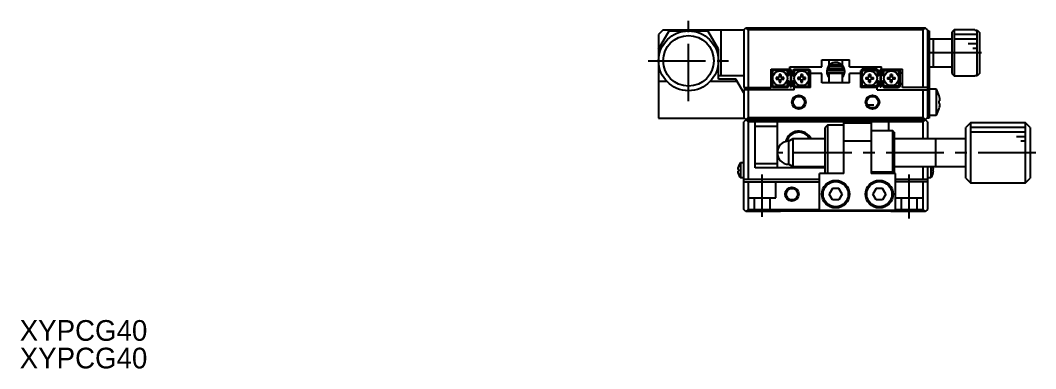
# Model space of a CAD drawing. Extents: x -38 to 379, y 14 to 273.
# Drawn here: x -37.7 to 183.1, y 14 to 89.8 of the extents above; entities that cross this region are included whole.
import ezdxf

# ---------------------------------------------------------------- set-up
doc = ezdxf.new("R2010")
doc.units = 0
doc.header["$LTSCALE"] = 10
doc.linetypes.add('CENTER', pattern=[2, 1.25, -0.25, 0.25, -0.25])
doc.linetypes.add('DASHED', pattern=[3.5, 2, -1.5])
doc.layers.get('0').update_dxf_attribs({"linetype": 'CONTINUOUS'})
doc.layers.add('CENTER', color=1, linetype='CENTER')
doc.styles.get("Standard").update_dxf_attribs({"font": 'FGP教科書体NT-M'})

msp = doc.modelspace()

# ---------------------------------------------------------------- linework, layer by layer
at = {"color": 7, "linetype": 'CONTINUOUS'}
for p, q in [((102.063569, 87.676693), (101.063569, 86.676693)), ((101.063569, 83.476693), (103.37297, 87.476693)), ((101.063569, 86.676693), (101.063569, 68.476693)), ((102.063569, 87.676693), (119.563569, 87.676693)), ((103.37297, 87.476693), (111.76934, 87.476693)), ((114.063569, 83.502973), (111.76934, 87.476693)), ((114.563569, 87.676693), (114.563569, 77.676693)), ((119.563569, 87.676693), (120.063569, 88.176693)), ((119.563569, 87.676693), (119.563569, 75.176693)), ((120.563569, 87.676693), (120.063569, 88.176693)), ((120.063569, 88.176693), (159.063569, 88.176693)), ((120.563569, 87.676693), (120.563569, 75.176693)), ((158.563569, 87.676693), (120.563569, 87.676693)), ((159.063569, 88.176693), (158.563569, 87.676693)), ((158.563569, 75.176693), (158.563569, 87.676693)), ((159.563569, 87.676693), (159.063569, 88.176693)), ((159.563569, 87.676693), (159.563569, 68.476693)), ((159.563569, 87.476693), (159.863569, 87.476693)), ((159.863569, 87.476693), (159.863569, 68.476693)), ((165.363569, 87.676693), (164.863569, 87.176693)), ((164.863569, 87.176693), (164.863569, 78.176693)), ((169.863569, 87.676693), (165.363569, 87.676693)), ((165.363569, 87.676693), (165.363569, 77.676693)), ((169.863569, 87.676693), (169.863569, 87.660668)), ((169.863569, 87.660668), (170.363569, 87.660668)), ((170.363569, 77.692719), (170.363569, 87.660668)), ((170.363569, 87.660668), (170.863569, 87.15888)), ((170.863569, 87.15888), (170.863569, 78.194506)), ((164.863569, 85.676693), (159.863569, 85.676693)), ((160.863569, 79.676693), (160.863569, 85.676693)), ((114.063569, 76.976693), (114.063569, 83.502973)), ((129.563569, 79.676693), (136.563569, 79.676693)), ((129.563569, 79.176693), (129.563569, 79.676693)), ((136.563569, 81.176693), (142.563569, 81.176693)), ((136.563569, 79.676693), (136.563569, 81.176693)), ((138.063569, 81.176693), (138.063569, 79.896722)), ((138.063569, 79.676693), (138.063569, 79.176693)), ((141.063569, 79.676693), (138.063569, 79.676693)), ((138.121568, 79.676693), (138.650714, 80.176693)), ((138.643469, 80.176693), (140.483669, 80.176693)), ((140.483669, 80.176693), (141.012815, 79.676693)), ((141.063569, 79.93515), (141.063569, 81.176693)), ((141.063569, 79.176693), (141.063569, 79.676693)), ((142.563569, 79.676693), (142.563569, 81.176693)), ((142.563569, 79.676693), (149.563569, 79.676693)), ((149.563569, 79.176693), (149.563569, 79.676693)), ((159.863569, 79.676693), (164.863569, 79.676693)), ((119.563569, 77.676693), (114.063569, 77.676693)), ((125.563569, 79.176693), (129.563569, 79.176693)), ((125.563569, 75.176693), (125.563569, 79.176693)), ((125.863569, 79.176693), (125.563569, 78.876693)), ((125.863569, 78.876693), (125.713569, 79.026693)), ((129.063569, 78.876693), (125.863569, 78.876693)), ((125.863569, 78.876693), (125.863569, 75.476693)), ((127.263569, 77.376693), (126.637433, 77.376693)), ((127.263569, 78.002829), (127.263569, 77.376693)), ((127.663569, 78.002829), (127.663569, 77.376693)), ((128.289704, 77.376693), (127.663569, 77.376693)), ((129.022913, 77.535086), (129.363569, 77.875742)), ((129.65447, 78.078255), (129.03797, 77.461755)), ((129.363569, 78.876693), (129.063569, 79.176693)), ((129.213569, 79.026693), (129.063569, 78.876693)), ((129.063569, 77.575742), (129.063569, 78.876693)), ((129.363569, 78.876693), (129.363569, 77.875742)), ((129.913569, 79.076693), (129.713569, 79.076693)), ((129.713569, 79.076693), (129.713569, 75.276693)), ((129.913569, 79.076693), (129.913569, 75.276693)), ((129.937313, 78.078255), (130.584, 77.431568)), ((130.589167, 77.461755), (129.972668, 78.078255)), ((130.563569, 79.176693), (130.263569, 78.876693)), ((130.263569, 78.876693), (130.263569, 77.875742)), ((130.604225, 77.535086), (130.263569, 77.875742)), ((130.563569, 78.876693), (130.413569, 79.026693)), ((130.563569, 79.176693), (133.763569, 79.176693)), ((130.563569, 78.876693), (130.563569, 77.575742)), ((133.763569, 78.876693), (130.563569, 78.876693)), ((131.963569, 77.376693), (131.337433, 77.376693)), ((131.963569, 78.002829), (131.963569, 77.376693)), ((132.363569, 78.002829), (132.363569, 77.376693)), ((132.989704, 77.376693), (132.363569, 77.376693)), ((134.063569, 78.876693), (133.763569, 79.176693)), ((133.913569, 79.026693), (133.763569, 78.876693)), ((133.763569, 75.476693), (133.763569, 78.876693)), ((134.063569, 75.176693), (134.063569, 78.876693)), ((136.563569, 78.176693), (134.063569, 78.176693)), ((136.563569, 76.176693), (136.563569, 78.176693)), ((137.769758, 79.396157), (137.630778, 78.702566)), ((137.734086, 79.21364), (137.732676, 79.177969)), ((137.732676, 79.177969), (137.733051, 79.142274)), ((137.733051, 79.142274), (137.735209, 79.106642)), ((137.737277, 79.249199), (137.734086, 79.21364)), ((137.735209, 79.106642), (137.739146, 79.071159)), ((137.742243, 79.284561), (137.737277, 79.249199)), ((137.739146, 79.071159), (137.744851, 79.035912)), ((137.748971, 79.319638), (137.742243, 79.284561)), ((137.744851, 79.035912), (137.752311, 79.000987)), ((137.757446, 79.354344), (137.748971, 79.319638)), ((137.752311, 79.000987), (137.761508, 78.966469)), ((137.767649, 79.388596), (137.757446, 79.354344)), ((137.761508, 78.966469), (137.77242, 78.932443)), ((137.779553, 79.422306), (137.767649, 79.388596)), ((137.77242, 78.932443), (137.78502, 78.898991)), ((137.792372, 79.453659), (137.779553, 79.422306)), ((137.78502, 78.898991), (137.789484, 78.888234)), ((137.792848, 79.454485), (137.792372, 79.453659)), ((137.795915, 79.456662), (137.792848, 79.454485)), ((137.808408, 79.486428), (137.79497, 79.456458)), ((137.798731, 79.457466), (137.795915, 79.456662)), ((137.797519, 79.46241), (138.056953, 79.382496)), ((137.803669, 79.457997), (137.798731, 79.457466)), ((137.809909, 79.457897), (137.803669, 79.457997)), ((137.817408, 79.457168), (137.809909, 79.457897)), ((137.826118, 79.455813), (137.817408, 79.457168)), ((137.83598, 79.453843), (137.826118, 79.455813)), ((137.846927, 79.45127), (137.83598, 79.453843)), ((137.858887, 79.448112), (137.846927, 79.45127)), ((141.304224, 78.897852), (137.854224, 78.897852)), ((137.854224, 78.447852), (141.304224, 78.447852)), ((137.87178, 79.44439), (137.858887, 79.448112)), ((137.88552, 79.440127), (137.87178, 79.44439)), ((137.900015, 79.435354), (137.88552, 79.440127)), ((137.915168, 79.430102), (137.900015, 79.435354)), ((137.930878, 79.424405), (137.915168, 79.430102)), ((137.94704, 79.418303), (137.930878, 79.424405)), ((137.963546, 79.411835), (137.94704, 79.418303)), ((137.980286, 79.405045), (137.963546, 79.411835)), ((137.997148, 79.397978), (137.980286, 79.405045)), ((138.01402, 79.390682), (137.997148, 79.397978)), ((138.030788, 79.383204), (138.01402, 79.390682)), ((138.047341, 79.375596), (138.030788, 79.383204)), ((138.063569, 79.367908), (138.047341, 79.375596)), ((138.056953, 79.382496), (138.063573, 79.379345)), ((141.063569, 79.176693), (138.063569, 79.176693)), ((138.063569, 78.176693), (138.063569, 76.176693)), ((141.063569, 78.176693), (138.063569, 78.176693)), ((138.16273, 78.176658), (138.095071, 78.447795)), ((138.182631, 79.171565), (138.182757, 79.176697)), ((138.182778, 79.157944), (138.182631, 79.171565)), ((138.183628, 79.144354), (138.182778, 79.157944)), ((138.185175, 79.130833), (138.183628, 79.144354)), ((138.187415, 79.117416), (138.185175, 79.130833)), ((138.190339, 79.10414), (138.187415, 79.117416)), ((138.193937, 79.091039), (138.190339, 79.10414)), ((138.198197, 79.078149), (138.193937, 79.091039)), ((138.203105, 79.065501), (138.198197, 79.078149)), ((138.208646, 79.053128), (138.203105, 79.065501)), ((138.214803, 79.04106), (138.208646, 79.053128)), ((138.221556, 79.029326), (138.214803, 79.04106)), ((138.228887, 79.017955), (138.221556, 79.029326)), ((138.236773, 79.006973), (138.228887, 79.017955)), ((138.245193, 78.996406), (138.236773, 79.006973)), ((138.254124, 78.986276), (138.245193, 78.996406)), ((138.263541, 78.976608), (138.254124, 78.986276)), ((138.273421, 78.967421), (138.263541, 78.976608)), ((138.283736, 78.958736), (138.273421, 78.967421)), ((138.294462, 78.950571), (138.283736, 78.958736)), ((138.305571, 78.942944), (138.294462, 78.950571)), ((138.317036, 78.935869), (138.305571, 78.942944)), ((138.32883, 78.929363), (138.317036, 78.935869)), ((138.340923, 78.923437), (138.32883, 78.929363)), ((138.353288, 78.918105), (138.340923, 78.923437)), ((138.365895, 78.913377), (138.353288, 78.918105)), ((138.378716, 78.909263), (138.365895, 78.913377)), ((138.39172, 78.90577), (138.378716, 78.909263)), ((138.404878, 78.902908), (138.39172, 78.90577)), ((138.418159, 78.90068), (138.404878, 78.902908)), ((138.431534, 78.899093), (138.418159, 78.90068)), ((138.444971, 78.89815), (138.431534, 78.899093)), ((138.457731, 78.897852), (138.444971, 78.89815)), ((138.563569, 79.176693), (138.563569, 78.897852)), ((138.563569, 78.447852), (138.563569, 78.176693)), ((140.563569, 78.897852), (140.563569, 79.176693)), ((140.563569, 78.176693), (140.563569, 78.447852)), ((140.707934, 78.897949), (140.700718, 78.897852)), ((140.721391, 78.898627), (140.707934, 78.897949)), ((140.734804, 78.899951), (140.721391, 78.898627)), ((140.748141, 78.901918), (140.734804, 78.899951)), ((140.761372, 78.904525), (140.748141, 78.901918)), ((140.774466, 78.907767), (140.761372, 78.904525)), ((140.787393, 78.911639), (140.774466, 78.907767)), ((140.800123, 78.916132), (140.787393, 78.911639)), ((140.812625, 78.921239), (140.800123, 78.916132)), ((140.824871, 78.926949), (140.812625, 78.921239)), ((140.836829, 78.933251), (140.824871, 78.926949)), ((140.848471, 78.940133), (140.836829, 78.933251)), ((140.859768, 78.94758), (140.848471, 78.940133)), ((140.870691, 78.955577), (140.859768, 78.94758)), ((140.881213, 78.964108), (140.870691, 78.955577)), ((140.891306, 78.973153), (140.881213, 78.964108)), ((140.900944, 78.982694), (140.891306, 78.973153)), ((140.910099, 78.992709), (140.900944, 78.982694)), ((140.918748, 79.003175), (140.910099, 78.992709)), ((140.926866, 79.014068), (140.918748, 79.003175)), ((140.934429, 79.025362), (140.926866, 79.014068)), ((140.941415, 79.03703), (140.934429, 79.025362)), ((140.947805, 79.049044), (140.941415, 79.03703)), ((140.953578, 79.061372), (140.947805, 79.049044)), ((140.958717, 79.073984), (140.953578, 79.061372)), ((140.963206, 79.086846), (140.958717, 79.073984)), ((140.967031, 79.099925), (140.963206, 79.086846)), ((140.97018, 79.113187), (140.967031, 79.099925)), ((140.972642, 79.126593), (140.97018, 79.113187)), ((140.974411, 79.14011), (140.972642, 79.126593)), ((140.975481, 79.153698), (140.974411, 79.14011)), ((140.975848, 79.167322), (140.975481, 79.153698)), ((140.975692, 79.176695), (140.975848, 79.167322)), ((140.993002, 79.176733), (141.063422, 78.897889)), ((141.063147, 78.447797), (140.995896, 78.17655)), ((141.063539, 79.303072), (141.126496, 79.326216)), ((141.063569, 76.176693), (141.063569, 78.176693)), ((141.126496, 79.326216), (141.361695, 79.457813)), ((141.35143, 79.445514), (141.366448, 79.451936)), ((141.361951, 79.459027), (141.361044, 79.462123)), ((141.389707, 79.391928), (141.366077, 79.453659)), ((145.063569, 78.176693), (142.563569, 78.176693)), ((142.563569, 76.176693), (142.563569, 78.176693)), ((145.363569, 79.176693), (145.063569, 78.876693)), ((145.063569, 75.176693), (145.063569, 78.876693)), ((145.213569, 79.026693), (145.363569, 78.876693)), ((148.563569, 79.176693), (145.363569, 79.176693)), ((145.363569, 78.876693), (148.563569, 78.876693)), ((145.363569, 75.476693), (145.363569, 78.876693)), ((146.137433, 77.376693), (146.763569, 77.376693)), ((146.763569, 77.376693), (146.763569, 78.002829)), ((147.163569, 78.002829), (147.163569, 77.376693)), ((147.163569, 77.376693), (147.789704, 77.376693)), ((148.863569, 77.875742), (148.522913, 77.535086)), ((149.15447, 78.078255), (148.53797, 77.461755)), ((149.189825, 78.078255), (148.543138, 77.431568)), ((148.563569, 79.176693), (148.863569, 78.876693)), ((148.563569, 78.876693), (148.713569, 79.026693)), ((148.563569, 78.876693), (148.563569, 77.575742)), ((148.863569, 77.875742), (148.863569, 78.876693)), ((149.213569, 79.076693), (149.413569, 79.076693)), ((149.213569, 79.076693), (149.213569, 75.276693)), ((149.413569, 79.076693), (149.413569, 75.276693)), ((150.089167, 77.461755), (149.472668, 78.078255)), ((149.563569, 79.176693), (154.063569, 79.176693)), ((150.063569, 79.176693), (149.763569, 78.876693)), ((149.763569, 77.875742), (149.763569, 78.876693)), ((149.763569, 77.875742), (150.104225, 77.535086)), ((149.913569, 79.026693), (150.063569, 78.876693)), ((150.063569, 77.575742), (150.063569, 78.876693)), ((150.063569, 78.876693), (153.263569, 78.876693)), ((150.837433, 77.376693), (151.463569, 77.376693)), ((151.463569, 77.376693), (151.463569, 78.002829)), ((151.863569, 78.002829), (151.863569, 77.376693)), ((151.863569, 77.376693), (152.489704, 77.376693)), ((153.263569, 79.176693), (153.563569, 78.876693)), ((153.263569, 78.876693), (153.413569, 79.026693)), ((153.263569, 78.876693), (153.263569, 75.476693)), ((153.563569, 75.476693), (153.563569, 78.876693)), ((154.082825, 78.676693), (153.582825, 78.176693)), ((153.582825, 76.176693), (153.582825, 78.176693)), ((154.063569, 75.176693), (154.063569, 79.176693)), ((164.863569, 78.176693), (165.363569, 77.676693)), ((165.363569, 77.676693), (169.863569, 77.676693)), ((170.363569, 77.692719), (169.863569, 77.692719)), ((169.863569, 77.692719), (169.863569, 77.676693)), ((170.863569, 78.194506), (170.363569, 77.692719)), ((102.873153, 76.476693), (101.063569, 76.476693)), ((118.120193, 76.476693), (112.253985, 76.476693)), ((117.831518, 76.976693), (114.063569, 76.976693)), ((119.563568, 73.976693), (117.831518, 76.976693)), ((119.563569, 75.176693), (125.563569, 75.176693)), ((125.863569, 75.176693), (125.563569, 75.476693)), ((125.713569, 75.326693), (125.863569, 75.476693)), ((125.863569, 75.476693), (129.063569, 75.476693)), ((129.063569, 75.176693), (125.863569, 75.176693)), ((126.637433, 76.976693), (127.263569, 76.976693)), ((127.263569, 76.976693), (127.263569, 76.350558)), ((127.663569, 76.976693), (128.289704, 76.976693)), ((127.663569, 76.350558), (127.663569, 76.976693)), ((129.363569, 76.477645), (129.022913, 76.818301)), ((129.03797, 76.891632), (129.65447, 76.275132)), ((129.689825, 76.275132), (129.043138, 76.921819)), ((129.063569, 75.476693), (129.063569, 76.777645)), ((129.063569, 75.476693), (129.213569, 75.326693)), ((129.063569, 75.176693), (129.363569, 75.476693)), ((129.363569, 76.477645), (129.363569, 75.476693)), ((129.713569, 75.276693), (129.913569, 75.276693)), ((129.972668, 76.275132), (130.589167, 76.891632)), ((130.263569, 76.477645), (130.604225, 76.818301)), ((130.263569, 76.477645), (130.263569, 75.476693)), ((130.563569, 75.176693), (130.263569, 75.476693)), ((130.413569, 75.326693), (130.563569, 75.476693)), ((130.563569, 76.777645), (130.563569, 75.476693)), ((130.563569, 75.476693), (133.763569, 75.476693)), ((134.063569, 75.176693), (130.563569, 75.176693)), ((130.563569, 74.676693), (130.563569, 75.176693)), ((131.337433, 76.976693), (131.963569, 76.976693)), ((131.963569, 76.976693), (131.963569, 76.350558)), ((132.363569, 76.976693), (132.989704, 76.976693)), ((132.363569, 76.350558), (132.363569, 76.976693)), ((133.763569, 75.476693), (133.913569, 75.326693)), ((133.763569, 75.176693), (134.063569, 75.476693)), ((142.563569, 76.176693), (136.563569, 76.176693)), ((145.063569, 75.476693), (145.363569, 75.176693)), ((148.563569, 75.176693), (145.063569, 75.176693)), ((145.363569, 75.476693), (145.213569, 75.326693)), ((148.563569, 75.476693), (145.363569, 75.476693)), ((146.763569, 76.976693), (146.137433, 76.976693)), ((146.763569, 76.350558), (146.763569, 76.976693)), ((147.789704, 76.976693), (147.163569, 76.976693)), ((147.163569, 76.350558), (147.163569, 76.976693)), ((148.522913, 76.818301), (148.863569, 76.477645)), ((148.53797, 76.891632), (149.15447, 76.275132)), ((148.563569, 76.777645), (148.563569, 75.476693)), ((148.713569, 75.326693), (148.563569, 75.476693)), ((148.863569, 75.476693), (148.563569, 75.176693)), ((148.563569, 74.676693), (148.563569, 75.176693)), ((148.863569, 75.476693), (148.863569, 76.477645)), ((149.413569, 75.276693), (149.213569, 75.276693)), ((149.437312, 76.275133), (150.084, 76.921819)), ((149.472668, 76.275132), (150.089167, 76.891632)), ((150.104225, 76.818301), (149.763569, 76.477645)), ((149.763569, 75.476693), (149.763569, 76.477645)), ((149.763569, 75.476693), (150.063569, 75.176693)), ((150.063569, 75.476693), (149.913569, 75.326693)), ((150.063569, 75.476693), (150.063569, 76.777645)), ((153.263569, 75.476693), (150.063569, 75.476693)), ((150.063569, 75.176693), (153.263569, 75.176693)), ((151.463569, 76.976693), (150.837433, 76.976693)), ((151.463569, 76.350558), (151.463569, 76.976693)), ((152.489704, 76.976693), (151.863569, 76.976693)), ((151.863569, 76.350558), (151.863569, 76.976693)), ((153.413569, 75.326693), (153.263569, 75.476693)), ((153.563569, 75.476693), (153.263569, 75.176693)), ((153.582825, 76.176693), (154.082825, 75.676693)), ((159.563569, 75.176693), (154.063569, 75.176693)), ((119.563569, 74.676693), (119.563569, 68.676693)), ((130.563569, 74.676693), (119.563569, 74.676693)), ((120.563569, 74.676693), (120.563569, 68.676693)), ((148.563569, 74.676693), (159.563569, 74.676693)), ((158.563569, 68.676693), (158.563569, 74.676693)), ((161.406032, 74.776693), (159.863569, 74.776693)), ((161.406032, 74.776693), (161.406032, 69.176693)), ((162.056773, 73.375833), (162.062942, 73.378841)), ((146.466983, 71.376693), (147.863574, 71.376693)), ((162.056773, 72.236693), (162.25003, 72.236693)), ((162.056773, 71.716693), (162.056773, 72.236693)), ((162.25003, 71.716693), (162.056773, 71.716693)), ((101.063569, 68.476693), (119.563569, 68.476693)), ((120.563569, 68.676693), (119.563569, 67.676693)), ((120.563569, 67.676693), (119.563569, 68.676693)), ((120.563569, 68.676693), (158.563569, 68.676693)), ((159.563569, 67.676693), (158.563569, 68.676693)), ((159.563569, 68.676693), (158.563569, 67.676693)), ((159.863569, 68.476693), (159.563569, 68.476693)), ((159.863569, 69.176693), (161.406032, 69.176693)), ((162.062942, 70.574546), (162.056773, 70.577554)), ((119.563569, 48.676693), (119.563569, 67.676693)), ((120.063569, 68.176693), (159.063569, 68.176693)), ((120.563569, 67.676693), (120.563569, 55.176693)), ((158.563569, 67.676693), (120.563569, 67.676693)), ((122.063569, 57.676693), (122.063569, 67.676693)), ((126.863569, 66.676693), (122.063569, 66.676693)), ((126.863569, 67.676693), (126.863569, 57.676693)), ((127.563569, 68.376693), (151.563569, 68.376693)), ((127.563569, 68.176693), (127.563569, 68.376693)), ((137.813569, 66.976693), (137.313569, 66.476693)), ((137.313569, 56.476693), (137.313569, 66.476693)), ((137.813569, 66.976693), (137.813569, 56.476693)), ((141.313569, 66.976693), (137.813569, 66.976693)), ((141.313569, 67.476693), (147.313569, 67.476693)), ((141.313569, 56.476693), (141.313569, 67.476693)), ((147.313569, 67.476693), (147.313569, 56.476693)), ((151.063569, 67.676693), (151.063569, 65.726693)), ((151.563569, 68.376693), (151.563569, 68.176693)), ((158.563569, 63.976693), (158.563569, 67.676693)), ((159.563569, 67.676693), (159.563569, 63.976693)), ((168.863569, 67.476693), (167.863569, 66.476693)), ((167.863569, 55.476693), (167.863569, 66.476693)), ((180.863569, 67.476693), (168.863569, 67.476693)), ((168.863569, 67.476693), (168.863569, 54.476693)), ((180.863569, 54.476693), (180.863569, 67.476693)), ((181.863569, 66.476693), (180.863569, 67.476693)), ((181.863569, 66.476693), (181.863569, 55.476693)), ((152.013569, 65.726693), (147.313569, 65.726693)), ((152.013569, 56.726693), (152.013569, 65.726693)), ((152.313569, 65.426693), (152.013569, 65.726693)), ((152.313569, 65.426693), (152.313569, 56.726693)), ((130.229594, 63.976693), (129.363569, 63.476693)), ((129.363569, 58.476693), (129.363569, 63.476693)), ((137.313569, 63.976693), (130.229594, 63.976693)), ((130.229594, 63.976693), (130.229594, 57.976693)), ((147.313569, 63.476693), (141.313569, 63.476693)), ((167.863569, 63.976693), (152.313569, 63.976693)), ((161.363569, 57.976688), (161.363569, 63.976698)), ((118.412505, 58.026693), (118.412505, 58.002829)), ((118.842632, 58.776693), (118.842632, 55.576693)), ((119.563569, 58.776693), (118.842632, 58.776693)), ((122.063569, 58.676693), (126.863569, 58.676693)), ((137.313569, 57.676693), (122.063569, 57.676693)), ((129.363569, 58.476693), (130.229594, 57.976693)), ((130.229594, 57.976693), (137.313569, 57.976693)), ((152.313569, 57.976693), (167.863569, 57.976693)), ((158.563569, 55.176693), (158.563569, 57.976693)), ((159.563569, 57.976693), (159.563569, 48.676693)), ((160.284506, 57.976693), (160.284506, 55.576693)), ((118.27962, 57.376693), (118.412505, 57.376693)), ((118.412505, 56.976693), (118.27962, 56.976693)), ((118.412505, 57.376693), (118.412505, 56.976693)), ((118.412505, 56.350558), (118.412505, 56.326693)), ((118.842632, 55.576693), (119.563569, 55.576693)), ((136.063569, 48.476693), (136.063569, 56.476693)), ((141.313569, 56.476693), (136.063569, 56.476693)), ((152.313569, 56.726693), (147.313569, 56.726693)), ((152.563569, 56.476693), (147.313569, 56.476693)), ((152.563569, 48.476693), (152.563569, 56.476693)), ((159.563569, 55.576693), (160.284506, 55.576693)), ((160.714632, 57.376693), (160.714632, 56.976693)), ((160.847517, 57.376693), (160.714632, 57.376693)), ((160.714632, 56.976693), (160.847517, 56.976693)), ((160.714632, 56.350558), (160.714632, 56.326693)), ((167.863569, 55.476693), (168.863569, 54.476693)), ((180.863569, 54.476693), (181.863569, 55.476693)), ((136.063569, 55.176693), (119.563569, 55.176693)), ((119.563569, 54.676693), (136.063569, 54.676693)), ((120.563569, 54.676693), (120.563569, 48.676693)), ((138.841881, 53.226693), (138.120193, 51.976693)), ((140.285257, 53.226693), (138.841881, 53.226693)), ((141.006944, 51.976693), (140.285257, 53.226693)), ((148.341881, 53.226693), (147.620193, 51.976693)), ((149.785257, 53.226693), (148.341881, 53.226693)), ((150.506944, 51.976693), (149.785257, 53.226693)), ((159.563569, 55.176693), (152.563569, 55.176693)), ((159.563569, 54.676693), (152.563569, 54.676693)), ((158.563569, 48.676693), (158.563569, 54.676693)), ((168.863569, 54.476693), (180.863569, 54.476693)), ((138.841881, 50.726693), (138.120193, 51.976693)), ((141.006944, 51.976693), (140.285257, 50.726693)), ((148.341881, 50.726693), (147.620193, 51.976693)), ((150.506944, 51.976693), (149.785257, 50.726693)), ((120.063569, 48.176693), (119.563569, 48.676693)), ((120.563569, 48.676693), (120.063569, 48.176693)), ((120.563569, 48.676693), (136.063569, 48.676693)), ((140.285257, 50.726693), (138.841881, 50.726693)), ((149.785257, 50.726693), (148.341881, 50.726693)), ((152.563569, 48.676693), (158.563569, 48.676693)), ((159.063569, 48.176693), (158.563569, 48.676693)), ((159.563569, 48.676693), (159.063569, 48.176693)), ((127.563569, 48.176693), (120.063569, 48.176693)), ((127.563569, 48.376693), (151.563569, 48.376693)), ((127.563569, 48.176693), (127.563569, 48.376693)), ((136.063569, 48.476693), (152.563569, 48.476693)), ((151.563569, 48.376693), (151.563569, 48.176693)), ((159.063569, 48.176693), (151.563569, 48.176693))]:
    msp.add_line(p, q, dxfattribs=at)
at = {"color": 3, "linetype": 'CONTINUOUS'}
for p, q in [((170.363569, 86.676693), (165.363569, 86.676693)), ((170.363569, 85.676693), (165.363569, 85.676693)), ((170.363569, 84.676693), (168.363569, 84.676693)), ((170.363569, 83.676693), (169.363569, 83.676693)), ((180.863569, 66.476693), (168.863569, 66.476693)), ((180.863569, 65.476693), (168.863569, 65.476693)), ((180.863569, 64.476693), (178.863569, 64.476693)), ((180.863569, 63.476693), (179.863569, 63.476693))]:
    msp.add_line(p, q, dxfattribs=at)
at = {"color": 3, "linetype": 'DASHED'}
for p, q in [((126.563569, 51.176693), (126.563569, 54.676693)), ((120.563569, 51.176693), (126.563569, 51.176693)), ((121.813569, 51.176693), (121.813569, 48.176693)), ((125.313569, 48.176693), (125.313569, 51.176693)), ((152.563569, 51.176693), (158.563569, 51.176693)), ((153.813569, 51.176693), (153.813569, 48.176693)), ((157.313569, 48.176693), (157.313569, 51.176693))]:
    msp.add_line(p, q, dxfattribs=at)
at = {"color": 7, "linetype": 'CONTINUOUS'}
for centre, radius in [((107.563569, 80.976693), 6.5), ((107.563569, 80.976693), 5.5), ((127.463569, 77.176693), 1.6), ((132.163569, 77.176693), 1.6), ((146.963569, 77.176693), 1.6), ((151.663569, 77.176693), 1.6), ((131.563569, 71.976693), 1.25), ((147.563569, 71.976693), 1.25), ((130.063569, 51.976693), 1.25), ((139.563569, 51.976693), 3), ((139.563569, 51.976693), 2.75), ((149.063569, 51.976693), 3), ((149.063569, 51.976693), 2.75)]:
    msp.add_circle(centre, radius, dxfattribs=at)
at = {"color": 3, "linetype": 'CONTINUOUS'}
for centre in [(131.563569, 71.976693), (147.563569, 71.976693), (130.063569, 51.976693)]:
    msp.add_circle(centre, 1.5, dxfattribs=at)
at = {"color": 7, "linetype": 'CONTINUOUS'}
for centre, radius, start, end in [((139.57909, 78.672454), 1.948827, 0.890816, 156.378073), ((127.463569, 77.176693), 0.85, 166.391039, 193.608961), ((127.463569, 77.176693), 0.459295, 154.186081, 205.813919), ((127.463569, 77.176693), 0.85, 76.391039, 103.608961), ((127.463569, 77.176693), 0.459295, 64.186081, 115.813919), ((127.463569, 77.176693), 0.459295, 334.186081, 25.813919), ((127.463569, 77.176693), 0.85, 346.391039, 13.608961), ((129.795891, 77.936833), 0.2, 114.306117, 135), ((129.831246, 77.936833), 0.2, 45, 65.693883), ((129.795891, 77.936833), 0.2, 45, 53.957276), ((132.163569, 77.176693), 0.85, 166.391039, 193.608961), ((132.163569, 77.176693), 0.459295, 154.186081, 205.813919), ((132.163569, 77.176693), 0.85, 76.391039, 103.608961), ((132.163569, 77.176693), 0.459295, 64.186081, 115.813919), ((132.163569, 77.176693), 0.459295, 334.186081, 25.813919), ((132.163569, 77.176693), 0.85, 346.391039, 13.608961), ((137.854224, 78.672852), 0.225, 90, 270), ((139.58425, 78.674773), 1.953784, 180.802426, 218.87694), ((139.581247, 78.672483), 1.946588, 319.596934, 359.166428), ((141.304224, 78.672852), 0.225, 270, 90), ((146.963569, 77.176693), 0.85, 166.391039, 193.608961), ((146.963569, 77.176693), 0.459295, 154.186081, 205.813919), ((146.963569, 77.176693), 0.85, 76.391039, 103.608961), ((146.963569, 77.176693), 0.459295, 64.186081, 115.813919), ((146.963569, 77.176693), 0.459295, 334.186081, 25.813919), ((146.963569, 77.176693), 0.85, 346.391039, 13.608961), ((149.295891, 77.936833), 0.2, 114.306116, 135), ((149.331246, 77.936833), 0.2, 126.042724, 135), ((149.331246, 77.936833), 0.2, 45, 65.693883), ((151.663569, 77.176693), 0.85, 166.391039, 193.608961), ((151.663569, 77.176693), 0.459295, 154.186081, 205.813919), ((151.663569, 77.176693), 0.85, 76.391039, 103.608961), ((151.663569, 77.176693), 0.459295, 64.186081, 115.813919), ((151.663569, 77.176693), 0.459295, 334.186081, 25.813919), ((151.663569, 77.176693), 0.85, 346.391039, 13.608961), ((127.463569, 77.176693), 0.459295, 244.186081, 295.813919), ((127.463569, 77.176693), 0.85, 256.391039, 283.608961), ((129.795891, 76.416554), 0.2, 225, 245.693884), ((129.831246, 76.416554), 0.2, 225, 233.957276), ((129.831246, 76.416554), 0.2, 294.306117, 315), ((132.163569, 77.176693), 0.459295, 244.186081, 295.813919), ((132.163569, 77.176693), 0.85, 256.391039, 283.608961), ((146.963569, 77.176693), 0.459295, 244.186081, 295.813919), ((146.963569, 77.176693), 0.85, 256.391039, 283.608961), ((149.295891, 76.416554), 0.2, 225, 245.693883), ((149.331246, 76.416554), 0.2, 294.306117, 315), ((149.295891, 76.416554), 0.2, 306.042724, 315), ((151.663569, 77.176693), 0.459295, 244.186081, 295.813919), ((151.663569, 77.176693), 0.85, 256.391039, 283.608961), ((157.263569, 71.976693), 5, 16.285843, 34.055798), ((157.263569, 71.976693), 4.993235, 2.984767, 16.272555), ((157.263569, 71.976693), 4.993235, 343.727445, 357.015233), ((157.263569, 71.976693), 5, 325.944202, 343.714157), ((131.563569, 62.676693), 3, 25.679289, 166.614068), ((131.563569, 62.676693), 2.75, 28.211476, 163.946283), ((129.363569, 60.976693), 2.5, 90, 270), ((120.763569, 57.176693), 2.491987, 160.639136, 175.396648), ((120.763569, 57.176693), 2.5, 140.208181, 160.123126), ((158.363569, 57.176693), 2.491987, 4.603352, 19.360864), ((120.763569, 57.176693), 2.491987, 184.603352, 199.360864), ((120.763569, 57.176693), 2.5, 199.876874, 219.791819), ((158.363569, 57.176693), 2.5, 320.208181, 340.123126), ((158.363569, 57.176693), 2.491987, 340.639136, 355.396648)]:
    msp.add_arc(centre, radius, start, end, dxfattribs=at)
at = {"layer": 'CENTER', "color": 1, "linetype": 'CENTER'}
for p, q in [((107.563569, 72.176693), (107.563569, 89.776693)), ((171.313569, 82.676693), (159.863569, 82.676693)), ((98.763569, 80.976693), (116.363569, 80.976693)), ((183.063569, 60.976693), (126.863569, 60.976693)), ((123.563569, 47.076693), (123.563569, 56.276693)), ((155.563569, 46.676693), (155.563569, 56.276693))]:
    msp.add_line(p, q, dxfattribs=at)

# ---------------------------------------------------------------- texts
at = {"color": 7}
for p in [(-37.878238, 20.097829), (-37.878238, 14.097829)]:
    msp.add_text('XYPCG40', height=4.5, dxfattribs=at).set_placement(p)

doc.saveas('drawing.dxf')
